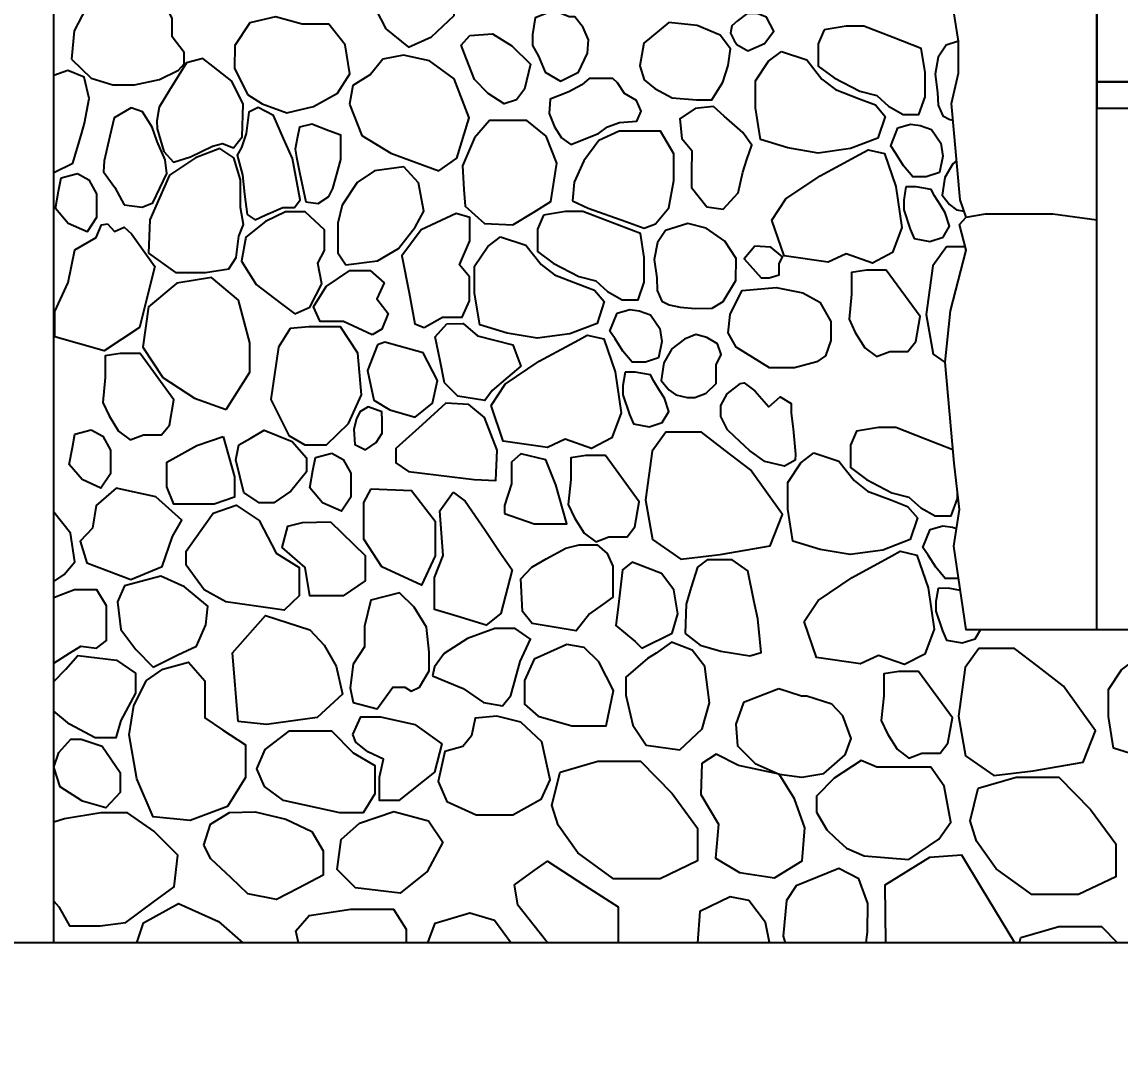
# Model space of a CAD drawing. Header units: millimetres. Extents: x -251401 to 377140, y -30451 to 275830.
# Drawn here: x 353983 to 356089, y -3142 to -1175 of the extents above; entities that cross this region are included whole.
import ezdxf

# ---------------------------------------------------------------- set-up
doc = ezdxf.new("R2010")
doc.units = ezdxf.units.MM
for name, color, linetype in [('0-S3', 3, 'Continuous'), ('0-S8', 8, 'Continuous'), ('A-DIMENSIONS', 30, 'Continuous'), ('A-DOORS', 2, 'Continuous'), ('A-HATCH', 8, 'Continuous'), ('A-WALL', 4, 'Continuous'), ('A-WINDOWS', 2, 'Continuous')]:
    doc.layers.add(name, color=color, linetype=linetype)
doc.styles.add('LEROY', font='simplex.shx')
doc.dimstyles.new('DIM100', dxfattribs={"dimscale": 0, "dimtxt": 220, "dimasz": 180, "dimexe": 220, "dimexo": 250, "dimgap": 1, "dimtad": 1, "dimtoh": 1, "dimlfac": 0.001, "dimzin": 1, "dimdsep": 46, "dimtxsty": 'LEROY', "dimblk1": 'ORIGIN', "dimblk2": 'ORIGIN', "dimsah": 1, "dimcen": 0.18, "dimclrd": 30, "dimclre": 30, "dimclrt": 7, "dimazin": 0, "dimtfac": 1, "dimtix": 1, "dimtmove": 1, "dimatfit": 3, "dimfxl": 1, "dimtvp": 1, "dimtolj": 2, "dimtzin": 0, "dimarcsym": 0})
pattern_1 = [(45, (-15600, 1290.144), (33.67596, 123.47852), [158.75, -31.75, 0, -31.75])]

# ---------------------------------------------------------------- blocks, each defined once
blk = doc.blocks.new('4H42H')
at = {"layer": 'A-HATCH'}
h = blk.add_hatch(dxfattribs=at)
h.set_pattern_fill('ANSI36', color=256, scale=20)
h.set_pattern_definition(pattern_1)
edge = h.paths.add_edge_path()
edge.add_line((-325, 914.5), (-325, 75))
edge.add_line((-325, 75), (-75, 75))
edge.add_line((-75, 75), (-75, 1019.7))
edge.add_arc((0, 491.7), 533.3, 98.084, 127.5443)
h = blk.add_hatch(dxfattribs=at)
h.set_pattern_fill('ANSI36', color=256, scale=20)
h.set_pattern_definition(pattern_1)
edge = h.paths.add_edge_path()
edge.add_line((325, 914.5), (325, 75))
edge.add_line((325, 75), (75, 75))
edge.add_line((75, 75), (75, 1019.7))
edge.add_arc((0, 491.7), 533.3, 52.4557, 81.916, ccw=False)
at = {"layer": 'A-WINDOWS'}
for points in [[(-400, 950), (-400, 0), (0, 0), (0, 1100, 0.181335)], [(400, 950), (400, 0), (0, 0), (0, 1100, -0.181335)], [(-325, 914.5), (-325, 75), (-75, 75), (-75, 1019.7, 0.129258)], [(325, 914.5), (325, 75), (75, 75), (75, 1019.7, -0.129258)]]:
    blk.add_lwpolyline(points, format="xyb", close=True, dxfattribs=at)
blk = doc.blocks.new('4H2H44THHHHGH')
at = {"layer": '0-S8', "color": 8}
for points in [[(637.1, 1752), (680.1, 1716.5), (724.5, 1736.7), (768, 1777.2), (768, 1842.8), (750.2, 1897.6), (704.8, 1937.1), (639.1, 1937.1), (611.9, 1916.3), (603.5, 1877.4), (613.9, 1835.4), (626.2, 1807.8), (617.4, 1788.5)], [(34.3, 1693.5), (71.6, 1657.1), (113, 1644.4), (154.5, 1644.4), (202.8, 1654.6), (239.2, 1672.3), (249.8, 1684.9), (249.8, 1706.3), (227.2, 1736.6), (227.2, 1772.3), (193.5, 1834.2), (150.7, 1858.2), (95.2, 1866.3), (69.8, 1846.9), (69.8, 1807.5), (39, 1748)], [(371.8, 1625.6), (399.9, 1607.9), (447.2, 1590.7), (497.9, 1602.7), (544.3, 1628.5), (567.9, 1665.4), (559, 1721.3), (527.4, 1760.6), (476.4, 1760.6), (425.4, 1774.5), (376, 1763), (347.5, 1719.7), (346.7, 1676.6)], [(958.9, 1786.7), (923.1, 1772.8), (917.9, 1740.9), (917.9, 1719.6), (929.3, 1699.5), (942.3, 1669), (972, 1651.6), (1006, 1669), (1023.5, 1704.8), (1025.7, 1730.5), (1015.2, 1754), (999.1, 1774.5), (988.2, 1774.5)], [(1331.3, 1709.3), (1363.2, 1723.9), (1380.9, 1747.4), (1367, 1774.3), (1349, 1781.1), (1329.5, 1781.1), (1311.5, 1767.2), (1300.4, 1757.3), (1297.9, 1743.7), (1304.7, 1729.1), (1309.7, 1722)], [(1234.1, 1758.3), (1179.8, 1763.9), (1131.7, 1724.4), (1123.9, 1680.6), (1132.4, 1653.8), (1152.9, 1637.6), (1186.1, 1619.2), (1232.7, 1615.7), (1261.7, 1615.7), (1282.9, 1649.6), (1293.5, 1681.4), (1297.7, 1713.1), (1277.9, 1739.9), (1277.9, 1739.9)], [(1477.5, 1750.1), (1466, 1723.2), (1466, 1680.4), (1496.5, 1657.8), (1545.5, 1632.2), (1578.2, 1623.9), (1600.7, 1603.6), (1628.6, 1587.7), (1659, 1587.7), (1671, 1621.2), (1671, 1668.4), (1663.5, 1714.3), (1610, 1735.1), (1553.3, 1757.1), (1519.9, 1757.1)], [(797.6, 1739.1), (841.5, 1742.4), (878.2, 1719.4), (914.4, 1683.8), (902.9, 1636.1), (887.5, 1615.9), (864, 1608.2), (833.3, 1627.9), (807, 1654.8), (791.1, 1695.3), (781.3, 1720.2)], [(1395.5, 1708.5), (1444, 1692.6), (1473.2, 1655.4), (1498.9, 1635.4), (1543.5, 1618.3), (1575.6, 1605.9), (1594.4, 1584), (1580.6, 1542.3), (1528, 1522.3), (1465.7, 1513.7), (1408, 1523.5), (1355.4, 1539.5), (1345.7, 1600.6), (1345.7, 1652), (1370.8, 1689.7)], [(197.8, 1575.5), (198.1, 1559.9), (210.9, 1516.5), (229.8, 1496.5), (262.3, 1506.6), (304.5, 1527.1), (323.6, 1532), (344.4, 1523.6), (361.4, 1544.9), (363.2, 1607.6), (341.3, 1651.3), (305.9, 1679.3), (285.7, 1695.2), (254.3, 1686.3), (222, 1633.9), (202, 1601.6)], [(566.9, 1607.3), (590.9, 1547.3), (646.5, 1513.5), (695, 1495.6), (738.2, 1479.6), (773, 1503.7), (796.5, 1581.1), (768.1, 1655.8), (720.7, 1690.1), (670.5, 1701), (631.2, 1693.9), (607.2, 1664.5), (573.4, 1643.3)], [(988, 1630.9), (952.1, 1616.7), (950.2, 1589.4), (960.1, 1564.1), (973.8, 1543), (991.7, 1530), (1044.4, 1551.1), (1061.7, 1564.1), (1084.6, 1572.1), (1118, 1574.6), (1126.7, 1593.8), (1117.4, 1614.2), (1094.5, 1627.8), (1080.9, 1648.2), (1072.2, 1656.3), (1045, 1656.3), (1027, 1656.3), (1012.8, 1644.5)], [(134.7, 1414.2), (169.7, 1410.2), (189.9, 1418.5), (216.9, 1474.4), (213.8, 1500.6), (198.4, 1535.9), (188.9, 1563.2), (170.2, 1592.9), (148.7, 1600.6), (115.9, 1581.2), (107.8, 1546.1), (96.7, 1498.9), (95.2, 1477.4), (117.4, 1447.6)], [(370.7, 1395.9), (386, 1385.8), (406.6, 1395), (439, 1409.5), (461.4, 1409.5), (472.5, 1424.1), (457.8, 1503.1), (440.7, 1541.6), (421.1, 1585.8), (391.7, 1601), (374.1, 1592.2), (369.2, 1550.9), (360.2, 1524.5), (351.7, 1509.3), (362.1, 1471.7), (365.6, 1435)], [(1229.9, 1598.9), (1200.4, 1579), (1204.4, 1541.6), (1223.5, 1518.6), (1222.7, 1476.4), (1222.7, 1447.8), (1252.2, 1410.4), (1284, 1406.4), (1312.6, 1437.5), (1321.4, 1477.2), (1329.4, 1501.1), (1338.5, 1528.5), (1321.4, 1552.8), (1285.6, 1584.6), (1265.2, 1602.7)], [(483.1, 1420.3), (507, 1416.8), (527.6, 1430.3), (535.2, 1445.8), (542.8, 1473.2), (550.6, 1501.4), (550.6, 1547.8), (527.6, 1556.5), (494.6, 1568.9), (471.1, 1563.5), (466.8, 1541.3), (462.8, 1521), (465.7, 1505.8), (471, 1477)], [(786.2, 1443.9), (789, 1411.6), (825.8, 1378.7), (880.4, 1375.9), (920.6, 1400.5), (953.4, 1420.5), (964.7, 1494.1), (944, 1545.9), (907.2, 1576), (835.8, 1576), (806.8, 1543.1), (783.9, 1489.1)], [(1618.8, 1562), (1643, 1568.9), (1661.4, 1566.2), (1683.1, 1558.9), (1701, 1532.5), (1704.7, 1507.8), (1698.3, 1476.2), (1673, 1467.8), (1647.7, 1467.8), (1629.8, 1489.3), (1615.1, 1512.5), (1605.1, 1527.3)], [(994.5, 1422.2), (1024.7, 1407.9), (1097, 1382.2), (1132.5, 1369.5), (1153.9, 1378.2), (1179.7, 1408.4), (1189.1, 1461.3), (1189.1, 1512.3), (1163.3, 1555.3), (1084.1, 1555.3), (1045, 1537.5), (1016.3, 1498.9), (998, 1457.9)], [(181.7, 1321.8), (233.3, 1284.5), (291.1, 1284.5), (335.9, 1292), (349.6, 1313.2), (354.7, 1354.3), (364.1, 1377), (358.2, 1409.5), (358.2, 1462.1), (345.3, 1504.4), (318.3, 1522.1), (272, 1504.8), (222.2, 1471.2), (203, 1427.7), (184.4, 1385.5)], [(1377.1, 1385.2), (1404.1, 1425.6), (1469.6, 1469.9), (1545.2, 1511.1), (1561.6, 1520), (1593.2, 1512.5), (1615.1, 1449.8), (1626.5, 1370.8), (1608.5, 1322.8), (1569.9, 1302.8), (1519.5, 1320.4), (1485.2, 1304.3), (1400.5, 1316.6)], [(45.4, 1474.2), (67.4, 1462.2), (82.1, 1435.5), (82.1, 1389.9), (63.8, 1362.7), (27.6, 1378.9), (3, 1407.7), (9.2, 1440.7), (14.1, 1465.9)], [(560.1, 1299.3), (620.9, 1307.1), (661.3, 1330.4), (692.9, 1371.7), (709.5, 1402.3), (699.7, 1456.8), (671, 1487.4), (615.1, 1479.6), (581.5, 1457.3), (552.8, 1413.5), (544.6, 1379.5), (544.6, 1322.6)], [(1634.1, 1448.7), (1630, 1423.6), (1630, 1405.1), (1642.6, 1367.9), (1650, 1349.8), (1680.3, 1344.2), (1705.4, 1352.4), (1717.9, 1373.4), (1709.5, 1399.2), (1700.2, 1414), (1689.3, 1431.5), (1682.9, 1443.9), (1653.7, 1449.1)], [(462.5, 1205.8), (490.9, 1218.4), (514.2, 1262.9), (506.6, 1302.9), (519.2, 1327.2), (519.2, 1366.6), (481.8, 1401), (444.3, 1401), (405.8, 1382.3), (368.4, 1352.5), (359.8, 1306.4), (388.1, 1261.9), (436.7, 1224.5)], [(710.1, 1179.5), (745.5, 1199), (783, 1199), (797.5, 1230.6), (797.5, 1276.3), (778.3, 1299.6), (798, 1345.4), (798, 1390), (771.6, 1397.7), (704.7, 1366.7), (667.6, 1316.5), (681.3, 1245.5), (692.7, 1186.5)], [(939, 1394.9), (927.5, 1368), (927.5, 1325.2), (958, 1302.7), (1007, 1277.1), (1039.7, 1268.7), (1062.2, 1248.4), (1090.1, 1232.5), (1120.5, 1232.5), (1132.4, 1266), (1132.4, 1313.3), (1124.9, 1359.2), (1071.5, 1379.9), (1014.8, 1401.9), (981.4, 1401.9)], [(103.3, 1378.1), (116.3, 1363.6), (134.8, 1371.4), (148.9, 1359), (194, 1296.4), (164.3, 1179.4), (96.6, 1134.5), (2.2, 1161.7), (2.2, 1209.7), (27.6, 1265.4), (40.2, 1328), (81.4, 1352.1), (91.6, 1376.2)], [(1173.1, 1365.2), (1157.8, 1342.5), (1151.5, 1309.7), (1156.2, 1274.4), (1157.3, 1250.1), (1166.2, 1229.5), (1180, 1222.6), (1201.1, 1218.4), (1230.2, 1215.8), (1262.4, 1216.3), (1284, 1229), (1308.3, 1269.6), (1308.9, 1311.3), (1286.7, 1344.6), (1251.3, 1369.9), (1215.9, 1378.9)], [(856.9, 1353.3), (905.5, 1337.4), (934.6, 1300.3), (960.4, 1280.3), (1005, 1263.1), (1037.1, 1250.8), (1055.8, 1228.9), (1042.1, 1187.1), (989.5, 1167.2), (927.2, 1158.6), (869.5, 1168.3), (816.9, 1184.3), (807.1, 1245.4), (807.1, 1296.8), (832.3, 1334.5)], [(1344.2, 1335.1), (1324, 1310.9), (1356.3, 1274.6), (1371.7, 1274.6), (1391.2, 1280), (1391.2, 1301.5), (1397.3, 1314.9), (1375.1, 1333.1)], [(610.7, 1165.3), (555.9, 1190.6), (510.7, 1190.6), (498.1, 1219), (522.4, 1257.6), (567.6, 1288.5), (606.7, 1288.5), (633.5, 1265.2), (619.3, 1234.2), (641.4, 1206), (629.2, 1176.4)], [(1537.1, 1169.8), (1555.4, 1140.4), (1577.7, 1123.4), (1603.2, 1133.2), (1637.8, 1133.2), (1652.9, 1152.2), (1661.3, 1200.5), (1596.6, 1289.4), (1558.7, 1289.4), (1529.9, 1284.8), (1529.9, 1243), (1525.1, 1195.4)], [(330.7, 1021.9), (376.1, 1093.4), (376.1, 1149.6), (354.4, 1231.4), (302.6, 1274.9), (236.1, 1264), (181.8, 1218.6), (170.9, 1141.3), (209.3, 1083.2), (270, 1043.6)], [(1385.2, 1256.2), (1436.4, 1245.7), (1468.8, 1227.6), (1489.9, 1190.7), (1489.9, 1154.6), (1480.1, 1125.2), (1463.6, 1113.2), (1420.6, 1101.9), (1372.4, 1101.9), (1340.8, 1121.5), (1308.5, 1141.4), (1293.3, 1168.9), (1297, 1204.3), (1312.1, 1234.4), (1320.1, 1250.4)], [(1080.3, 1206.9), (1104.5, 1213.7), (1122.9, 1211.1), (1144.5, 1203.7), (1162.4, 1177.4), (1166.1, 1152.6), (1159.8, 1121), (1134.5, 1112.6), (1109.2, 1112.6), (1091.3, 1134.2), (1076.6, 1157.4), (1066.6, 1172.1)], [(453.3, 1177.5), (430.8, 1141.7), (416.2, 1041.6), (450.8, 972.5), (481.2, 954.3), (523.1, 954.3), (564.9, 995.5), (590.4, 1050.1), (583.1, 1130.2), (549.8, 1180.5), (489.1, 1180.5)], [(753.7, 1186.1), (785.3, 1187), (812.9, 1163.3), (845.5, 1155.1), (880.4, 1146.3), (895.6, 1105.3), (870.6, 1083.8), (840.8, 1058.3), (826.8, 1039.4), (774.9, 1047.6), (749.4, 1073.4), (740.8, 1115.7), (731.6, 1161.2)], [(838.6, 1030), (865.6, 1070.5), (931.1, 1114.7), (1006.7, 1155.9), (1023, 1164.8), (1054.7, 1157.4), (1076.6, 1094.6), (1088, 1015.7), (1070, 967.6), (1031.4, 947.7), (981, 965.3), (946.7, 949.1), (862, 961.5)], [(1209.4, 1157), (1185.5, 1138.1), (1170.1, 1111.8), (1165.1, 1077.5), (1179.3, 1060), (1192.7, 1050), (1214.4, 1045.4), (1229.5, 1045.4), (1251.2, 1053.3), (1270.4, 1071.7), (1270, 1098.4), (1270, 1107.6), (1280.1, 1127.3), (1273, 1148.2), (1252.5, 1159.9), (1231.6, 1166.1)], [(620.6, 1146.1), (601.6, 1097), (613.7, 1040.2), (644.7, 1021.2), (692.9, 1007.4), (726.5, 1034.1), (735.7, 1077.4), (708.5, 1130.6), (662.5, 1143.3), (634.7, 1151.1)], [(106, 1010), (124.3, 980.7), (146.6, 963.7), (172, 973.5), (206.7, 973.5), (221.7, 992.4), (230.2, 1040.8), (165.5, 1129.6), (127.6, 1129.6), (98.8, 1125), (98.8, 1083.2), (93.9, 1035.7)], [(1095.6, 1093.5), (1091.5, 1068.4), (1091.5, 1050), (1104.1, 1012.7), (1111.5, 994.6), (1141.8, 989.1), (1166.9, 997.2), (1179.4, 1018.2), (1170.9, 1044.1), (1161.7, 1058.8), (1150.7, 1076.4), (1144.3, 1088.7), (1115.2, 1093.9)], [(1344.5, 1057.9), (1371.4, 1027.5), (1393.1, 1046.7), (1414.3, 1033.5), (1414.3, 1015), (1417.9, 985.2), (1422.1, 936.3), (1421.5, 925), (1401.2, 913.7), (1363.6, 922.6), (1334.4, 943.5), (1306.3, 969.7), (1292.1, 983), (1279.5, 1009), (1279.5, 1029.9), (1291.4, 1052), (1317.1, 1072.2), (1324.2, 1073.4)], [(751.7, 1034), (706.2, 992.8), (656.1, 947.4), (656.1, 919.8), (680.4, 903.5), (763.8, 893.2), (806, 888), (848, 886.3), (850.2, 944.1), (826.1, 1007.1), (795.9, 1031.8)], [(575.2, 984.2), (577.1, 955.1), (597.7, 944.8), (618.5, 958.9), (629.9, 976.5), (629.9, 1000.3), (629.3, 1017.6), (602.6, 1027), (586.9, 1017.9), (580.4, 1004.2)], [(72, 983.1), (94, 971.1), (108.7, 944.4), (108.7, 898.8), (90.4, 871.6), (54.2, 887.8), (29.6, 916.6), (35.9, 949.6), (40.7, 974.8)], [(324.7, 970.2), (346.4, 893.2), (346.4, 854.3), (307.4, 840.4), (230.4, 840.4), (216.5, 874.2), (216.5, 920.9), (274.5, 952.9)], [(376.7, 966.7), (403.5, 982.3), (457.2, 960.7), (484.9, 929.5), (484.9, 902.7), (454.6, 865.5), (421.7, 843), (394, 843), (364.6, 862.9), (349.2, 925.8), (355.2, 954.4)], [(1148.2, 772.8), (1202.6, 735.2), (1277.7, 744), (1373.7, 760.8), (1397.7, 820.7), (1336.1, 906.2), (1287.3, 943.8), (1242.1, 978.6), (1173.8, 978.6), (1147.4, 942.2), (1134.6, 848.7)], [(533.2, 938.5), (555.2, 926.5), (569.9, 899.8), (569.9, 854.2), (551.6, 827), (515.4, 843.2), (490.8, 872), (497.1, 905), (501.9, 930.2)], [(864.4, 822.5), (921.1, 803.1), (983.7, 803.1), (962.8, 877.6), (943.4, 925.9), (895.5, 937), (877.8, 921.5), (877.8, 879.6), (864.6, 838.4)], [(998.6, 814.7), (1016.9, 785.3), (1039.2, 768.3), (1064.6, 778.1), (1099.3, 778.1), (1114.3, 797), (1122.8, 845.4), (1058.1, 934.2), (1020.2, 934.2), (991.4, 929.6), (991.4, 887.8), (986.5, 840.3)], [(1457.3, 938.9), (1505.8, 923), (1535, 885.8), (1560.7, 865.8), (1605.3, 848.7), (1637.4, 836.3), (1656.2, 814.4), (1642.4, 772.7), (1589.8, 752.7), (1527.5, 744.1), (1469.8, 753.8), (1417.2, 769.8), (1407.5, 831), (1407.5, 882.4), (1432.6, 920.1)], [(147.8, 696.1), (207.8, 721), (227.5, 778.9), (245.4, 810.2), (195.7, 854.8), (119.8, 871.4), (81.5, 838.2), (74.5, 794.9), (50.3, 770), (63.7, 728)], [(608.6, 869.8), (685.7, 866.6), (731.3, 808), (731.3, 741.8), (705.2, 685.4), (629.1, 720.6), (594.5, 773.3), (594.5, 843.8)], [(765.9, 863.6), (789, 846.7), (827, 790.9), (857, 746.7), (878.8, 714.6), (857.5, 631), (829.1, 608.8), (773.2, 625.7), (730, 638.7), (730.1, 700.4), (746.9, 742.5), (740.6, 827.9)], [(288.2, 676.3), (254.2, 723.5), (254.2, 750.9), (305.8, 823.4), (349.8, 838.8), (393.7, 809.1), (426.7, 746.5), (470.6, 719.1), (470.6, 665.3), (442.1, 637.8), (330, 653.2)], [(530.9, 806.6), (597.2, 742.3), (597.2, 693.6), (555.2, 665.3), (490.9, 665.3), (482, 719.5), (438.1, 757.9), (449.1, 798.3), (477.2, 805.8)], [(898.6, 634.8), (895.4, 697.5), (916.6, 720.2), (944.5, 735.6), (981.7, 756.2), (1007.4, 762.6), (1042.2, 762.6), (1061, 746.3), (1071.8, 721.9), (1071.8, 662.4), (1053.3, 649.1), (1027.5, 630.6), (1001.8, 598.1), (959.5, 605.1), (917.3, 612)], [(1438.9, 615.6), (1465.9, 656), (1531.4, 700.3), (1607, 741.5), (1623.4, 750.4), (1655.1, 742.9), (1676.9, 680.1), (1688.4, 601.2), (1670.3, 553.2), (1631.7, 533.2), (1581.3, 550.8), (1547, 534.6), (1462.4, 547)], [(1127.5, 564.5), (1186.2, 593.4), (1196.9, 630.5), (1189.1, 676.8), (1165.6, 708.1), (1109.2, 729.5), (1090.8, 714.6), (1082.3, 643.5), (1078.1, 608), (1114.9, 577.3)], [(1210.7, 592.7), (1239.8, 570.3), (1279, 558.7), (1335.1, 550.3), (1356.8, 556.3), (1350.2, 621.1), (1342.8, 655.8), (1330.7, 712.7), (1301.1, 733.9), (1253.1, 733.9), (1234.5, 720.2), (1222.6, 681.7), (1212.5, 649)], [(190.5, 528.2), (238.1, 552), (273.9, 568.6), (291.9, 609.4), (295.6, 645.2), (250.5, 682.1), (205, 702.7), (135.5, 684), (122.1, 653.3), (128.8, 600.7), (157.5, 562.3)], [(574, 460.4), (619.9, 448.2), (650.2, 489.9), (673.1, 489.9), (685.3, 482.3), (701.5, 490), (719.7, 521.2), (719.7, 557.2), (714.8, 605), (691.3, 643), (663, 670.5), (608, 656.8), (596.2, 607), (596.2, 567.4), (574, 534.2), (568.3, 488.9)], [(353.9, 424.4), (342.7, 555.6), (405.9, 627.3), (491.3, 600.1), (518.5, 570.4), (541.7, 530.3), (553.9, 476.4), (505.2, 432.1), (407.7, 418.2)], [(726.3, 511.8), (785.2, 487.6), (823.9, 460.5), (860.3, 454.1), (876.4, 473.8), (894.3, 539), (914, 582.2), (884.5, 602.4), (845.8, 602.4), (793.4, 583.1), (748.8, 554.3), (730.1, 528.7)], [(984, 571.5), (921, 543.5), (902.4, 502.6), (902.4, 457.5), (928.9, 434.6), (993.4, 416), (1059.3, 416), (1073.7, 483.3), (1045, 538.5), (1017.3, 565.7)], [(1138.6, 545.1), (1097.1, 509.4), (1097.1, 474.4), (1110.7, 417.2), (1135.8, 378.6), (1200.8, 370), (1243.7, 410), (1257.3, 460.1), (1248.7, 529.4), (1224.4, 560.8), (1184.4, 576.5), (1155.1, 555.1)], [(1748.5, 358.3), (1802.9, 320.8), (1878.1, 329.6), (1974, 346.3), (1998, 406.3), (1936.4, 491.8), (1887.6, 529.3), (1842.5, 564.1), (1774.1, 564.1), (1747.7, 527.7), (1734.9, 434.2)], [(177.7, 502.4), (209.1, 524.7), (258.6, 538), (289.4, 501.8), (289.4, 431.2), (323.8, 408.3), (367.6, 379.1), (367.6, 317.1), (332.9, 261), (261.6, 234.5), (190.4, 241.7), (159.6, 314.1), (144.5, 398.6), (153.5, 454.7)], [(2072.5, 541.7), (2121, 525.8), (2150.2, 488.7), (2175.9, 468.7), (2220.5, 451.5), (2252.6, 439.2), (2271.4, 417.3), (2257.7, 375.6), (2205.1, 355.6), (2142.8, 347), (2085, 356.7), (2032.4, 372.7), (2022.7, 433.8), (2022.7, 485.2), (2047.9, 523)], [(1598.9, 400.2), (1617.3, 370.8), (1639.5, 353.8), (1665, 363.6), (1699.6, 363.6), (1714.7, 382.6), (1723.2, 430.9), (1658.4, 519.8), (1620.5, 519.8), (1591.8, 515.2), (1591.8, 473.4), (1586.9, 425.8)], [(1390.2, 486.5), (1322.6, 460.7), (1307.8, 419), (1310.9, 377.8), (1345.3, 343.4), (1390.8, 323.2), (1434.5, 317.6), (1476.9, 324.4), (1517.4, 360), (1529.1, 391.3), (1513.1, 434.9), (1492.2, 457.1), (1444.3, 472.4), (1433.8, 472.4)], [(573.5, 399.3), (588.9, 433.2), (626.7, 433.2), (692.1, 418.5), (744, 381.3), (729.9, 326.9), (662, 272.4), (624.8, 272.4), (624.8, 317.3), (632, 351.7), (602.3, 365.7), (579.3, 384.6)], [(784.4, 376), (749.8, 366.5), (737, 309), (753.7, 270.6), (809.9, 245.1), (880.3, 245.1), (935.3, 275.7), (951.9, 312.2), (935.9, 385), (895.6, 422.7), (849.6, 434.2), (808.1, 430.2), (801.3, 396.5)], [(403.9, 299.6), (389.1, 333.6), (405.7, 370.5), (451.8, 406.4), (508.9, 406.4), (532.8, 406.4), (574.3, 364), (615.7, 340.1), (615.7, 285.8), (593.6, 248.9), (548.5, 248.9), (440.7, 272.9)], [(9.4, 364.4), (32.4, 390.3), (52.5, 390.3), (92.5, 377), (127.2, 326.5), (127.2, 288), (100, 258.8), (55.2, 271.3), (12.4, 298.9), (-0.1, 336.4)], [(1270.5, 361.7), (1242.6, 343.4), (1240.8, 284.1), (1274.9, 227.4), (1268.8, 162), (1315, 135), (1382.2, 124.5), (1435.4, 156.8), (1440.6, 220.4), (1420.6, 276.2), (1390.8, 323.2), (1313.3, 339.9)], [(970.8, 326.9), (1043.6, 347.9), (1125.4, 347.9), (1186.1, 286.1), (1234.7, 219.9), (1234.7, 157), (1162.9, 122.8), (1073.5, 122.8), (1005, 172.4), (967.4, 225.4), (955.3, 264)], [(1554.3, 166.6), (1639.9, 159.7), (1697.6, 198.4), (1720.5, 231.3), (1707.6, 299.9), (1681.7, 336.7), (1621, 336.7), (1578.2, 336.7), (1548.3, 349.6), (1496.6, 315.8), (1462.8, 281), (1462.8, 250.2), (1482.7, 216.3), (1498.6, 201.4), (1520.2, 181.2)], [(1772.9, 296.5), (1845.8, 317.4), (1927.5, 317.4), (1988.2, 255.6), (2036.8, 189.4), (2036.8, 126.5), (1965, 92.3), (1875.6, 92.3), (1807.1, 141.9), (1769.6, 194.9), (1757.4, 233.5)], [(287.9, 187.1), (300.8, 227.1), (337, 249.5), (386.4, 251.2), (445, 236.8), (495, 213.3), (516.9, 176.5), (516.9, 129.5), (469.2, 104.8), (427.4, 83.1), (372.1, 93.9), (339.9, 124.3), (301.5, 160.6)], [(551.4, 198.2), (586.4, 229.1), (652.4, 251.8), (718.4, 233.5), (746, 193), (716.3, 136.6), (664.1, 95.3), (578.7, 105.5), (543.2, 140.2)]]:
    blk.add_lwpolyline(points, close=True, dxfattribs=at)
for points in [[(1734.8, 1727.8), (1711.6, 1720.3), (1696.3, 1697.6), (1690, 1664.9), (1694.7, 1629.5), (1695.8, 1605.3), (1704.8, 1584.7), (1718.5, 1577.8), (1724.7, 1576.6)], [(0, 1476.4), (36.5, 1494.4), (53.8, 1552.1), (58.7, 1570.7), (68, 1618.5), (58.5, 1659.3), (27.2, 1671.6), (0, 1662.2)], [(1731.6, 1499.3), (1724.1, 1493.3), (1708.6, 1467), (1703.6, 1432.7), (1717.8, 1415.2), (1731.2, 1405.1), (1746.1, 1402)], [(1748.3, 1333.7), (1712.3, 1333.7), (1685.9, 1297.3), (1673.1, 1203.9), (1686.7, 1127.9), (1709.6, 1112.1)], [(1724.4, 945.1), (1671.8, 965.5), (1615.1, 987.5), (1581.7, 987.5), (1539.3, 980.5), (1527.9, 953.5), (1527.9, 910.7), (1558.3, 888.2), (1607.3, 862.6), (1640, 854.2), (1662.6, 833.9), (1690.4, 818.1), (1720.8, 818.1), (1732.8, 851.6), (1732.8, 865.7)], [(0, 692.5), (19.8, 705.8), (40.7, 730.2), (32.2, 785), (0, 825.6)], [(1735.4, 698.3), (1734.8, 698.1), (1709.6, 698.1), (1691.6, 719.7), (1676.9, 742.9), (1666.9, 757.6), (1680.6, 792.4), (1704.8, 799.2), (1723.3, 796.6), (1731.3, 793.9)], [(0, 535.8), (30, 554.9), (51.8, 568.8), (82.2, 564.8), (100.8, 579.3), (100.8, 611.8), (100.8, 646), (82.8, 676.8), (39.9, 676.8), (12.6, 666.3), (0, 661.4)], [(1738.8, 675.3), (1715.5, 679.5), (1695.9, 679.1), (1691.8, 654), (1691.8, 635.5), (1704.4, 598.2), (1711.8, 580.2), (1742.1, 574.6), (1767.2, 582.7), (1777.5, 600)], [(0, 500.6), (22.9, 524.5), (46, 550.8), (120.5, 541.7), (156.9, 516.5), (156.9, 478.6), (128.5, 426), (118.9, 392.8), (79.2, 392.8), (29.9, 419), (0, 443.8)], [(0, 79.7), (9.8, 69), (30.4, 32.6), (89.1, 32.6), (137.9, 39), (190.8, 77.8), (231, 107.2), (237.8, 167.7), (192, 214), (141.5, 249.3), (90.3, 249.3), (20.4, 237.5), (0, 231)], [(948.4, 0), (943.1, 5.3), (890.1, 71.9), (883.3, 111.1), (921.5, 138.6), (946.6, 156.5), (1018.5, 110.1), (1082.5, 68.9), (1082.5, 1.4), (1080.6, 0)], [(1843.1, 0), (1779, 105.3), (1741.1, 167.7), (1679.5, 163.2), (1593.8, 110.3), (1594.9, 0)], [(1557.9, 0), (1560.4, 21.2), (1561.4, 75), (1543.8, 122.8), (1505.6, 142.4), (1423.5, 109.2), (1404.9, 80.8), (1399, 12.4), (1402.9, 0)], [(1372.4, 0), (1372.4, 0.3), (1365.1, 38.8), (1332.7, 80.9), (1297.2, 88.3), (1239.1, 60.2), (1234.6, 0)], [(159.4, 0), (172, 38.2), (239.2, 75.1), (315.7, 40.7), (362.7, 0)], [(469.3, 0), (464.5, 23.2), (489.8, 52.5), (569.8, 64.2), (651.8, 64.2), (676.1, 26.2), (676.1, 0)], [(717.3, 0), (731.7, 37.7), (797.6, 57.4), (844.9, 43.2), (877.3, 0)], [(1852.2, 0), (1854.7, 10.2), (1927.6, 31.2), (2009.3, 31.2), (2040, 0)], [(24.8, 0), (0, 0)]]:
    blk.add_lwpolyline(points, dxfattribs=at)
blk = doc.blocks.new('USER ARROW 100')
at = {"layer": 'A-DIMENSIONS'}
for q in [(-200, 0), (200, 0)]:
    blk.add_line((0, 0), q, dxfattribs=at)
for points in [[(0, 0), (0, 200)], [(0, 0), (0, -200)]]:
    blk.add_lwpolyline(points, dxfattribs=at)
blk.add_circle((0, 0), 90, dxfattribs=at)
blk = doc.blocks.new('*D191')
at = {"layer": 'A-DIMENSIONS', "color": 30, "transparency": 16777216}
for p, q in [((353794.5, 3059.9), (350433, 3059.9)), ((350433, -2939.1), (350433, 3058.9)), ((353794.5, -2940.1), (350433, -2940.1))]:
    blk.add_line(p, q, dxfattribs=at)
at = {"layer": 'Defpoints', "color": 0, "transparency": 16777216}
for p in [(350433, 3059.9), (354044.5, 3059.9), (354044.5, -2940.1)]:
    blk.add_point(p, dxfattribs=at)
at = {"layer": 'A-DIMENSIONS', "color": 30, "transparency": 16777216}
for p, rotation in [((350433, 3059.9), 90), ((350433, -2940.1), 270)]:
    blk.add_blockref('USER ARROW 100', p, dxfattribs=dict(at, rotation=rotation))
at = {"layer": 'A-DIMENSIONS', "color": 7, "transparency": 16777216, "insert": (350223, 59.9), "char_height": 220, "attachment_point": 5, "rotation": 90, "style": 'LEROY'}
blk.add_mtext('\\A2;6.00 METERS', dxfattribs=at)
blk = doc.blocks.new('*D192')
at = {"layer": 'A-DIMENSIONS', "color": 30, "transparency": 16777216}
for p, q in [((351433, -2339.1), (351433, -2338.1)), ((353794.5, -2340.1), (351433, -2340.1)), ((351433, -2940.1), (351433, -2340.1)), ((353794.5, -2940.1), (351433, -2940.1)), ((351433, -2941.1), (351433, -2942.1))]:
    blk.add_line(p, q, dxfattribs=at)
at = {"layer": 'Defpoints', "color": 0, "transparency": 16777216}
for p in [(351433, -2340.1), (354044.5, -2340.1), (354044.5, -2940.1)]:
    blk.add_point(p, dxfattribs=at)
at = {"layer": 'A-DIMENSIONS', "color": 30, "transparency": 16777216}
for p, rotation in [((351433, -2340.1), 270), ((351433, -2940.1), 90)]:
    blk.add_blockref('USER ARROW 100', p, dxfattribs=dict(at, rotation=rotation))
at = {"layer": 'A-DIMENSIONS', "color": 7, "transparency": 16777216, "insert": (351223, -2640.1), "char_height": 220, "attachment_point": 5, "rotation": 90, "style": 'LEROY'}
blk.add_mtext('\\A2;0.60', dxfattribs=at)
blk = doc.blocks.new('*D193')
at = {"layer": 'A-DIMENSIONS', "color": 30, "transparency": 16777216}
for p, q in [((353794.5, 159.9), (351433, 159.9)), ((351433, 158.9), (351433, -2339.1)), ((353794.5, -2340.1), (351433, -2340.1))]:
    blk.add_line(p, q, dxfattribs=at)
at = {"layer": 'Defpoints', "color": 0, "transparency": 16777216}
for p in [(354044.5, 159.9), (351433, -2340.1), (354044.5, -2340.1)]:
    blk.add_point(p, dxfattribs=at)
at = {"layer": 'A-DIMENSIONS', "color": 30, "transparency": 16777216}
for p, rotation in [((351433, 159.9), 90), ((351433, -2340.1), 270)]:
    blk.add_blockref('USER ARROW 100', p, dxfattribs=dict(at, rotation=rotation))
at = {"layer": 'A-DIMENSIONS', "color": 7, "transparency": 16777216, "insert": (351223, -1090.1), "char_height": 220, "attachment_point": 5, "rotation": 90, "style": 'LEROY'}
blk.add_mtext('\\A2;2.50', dxfattribs=at)
blk = doc.blocks.new('*D194')
at = {"layer": 'A-DIMENSIONS', "color": 30, "transparency": 16777216}
for p, q in [((353794.5, 159.9), (350933, 159.9)), ((350933, -2939.1), (350933, 158.9)), ((353794.5, -2940.1), (350933, -2940.1))]:
    blk.add_line(p, q, dxfattribs=at)
at = {"layer": 'Defpoints', "color": 0, "transparency": 16777216}
for p in [(350933, 159.9), (354044.5, 159.9), (354044.5, -2940.1)]:
    blk.add_point(p, dxfattribs=at)
at = {"layer": 'A-DIMENSIONS', "color": 30, "transparency": 16777216}
for p, rotation in [((350933, 159.9), 90), ((350933, -2940.1), 270)]:
    blk.add_blockref('USER ARROW 100', p, dxfattribs=dict(at, rotation=rotation))
at = {"layer": 'A-DIMENSIONS', "color": 7, "transparency": 16777216, "insert": (350723, -1390.1), "char_height": 220, "attachment_point": 5, "rotation": 90, "style": 'LEROY'}
blk.add_mtext('\\A2;3.10', dxfattribs=at)
blk = doc.blocks.new('*D190')
at = {"layer": 'A-DIMENSIONS', "color": 30, "transparency": 16777216}
for p, q in [((351933, -2739.1), (351933, -2738.1)), ((353794.5, -2740.1), (351933, -2740.1)), ((351933, -2940.1), (351933, -2740.1)), ((353794.5, -2940.1), (351933, -2940.1)), ((351933, -2941.1), (351933, -2942.1))]:
    blk.add_line(p, q, dxfattribs=at)
at = {"layer": 'Defpoints', "color": 0, "transparency": 16777216}
for p in [(351933, -2740.1), (354044.5, -2740.1), (354044.5, -2940.1)]:
    blk.add_point(p, dxfattribs=at)
at = {"layer": 'A-DIMENSIONS', "color": 30, "transparency": 16777216}
for p, rotation in [((351933, -2740.1), 270), ((351933, -2940.1), 90)]:
    blk.add_blockref('USER ARROW 100', p, dxfattribs=dict(at, rotation=rotation))
at = {"layer": 'A-DIMENSIONS', "color": 7, "transparency": 16777216, "insert": (351723, -2840.1), "char_height": 220, "attachment_point": 5, "rotation": 90, "style": 'LEROY'}
blk.add_mtext('\\A2;0.20', dxfattribs=at)

msp = doc.modelspace()

# ---------------------------------------------------------------- linework, layer by layer
at = {"layer": '0-S3', "color": 3}
msp.add_line((377139.5, -2940.144), (-19812.5, -2940.144), dxfattribs=at)
at = {"layer": 'A-DOORS', "color": 1}
msp.add_lwpolyline([(356044.5, -1340.144), (356844.5, -1340.144), (356844.5, -1290.144), (356044.5, -1290.144)], close=True, dxfattribs=at)
at = {"layer": 'A-WALL'}
msp.add_lwpolyline([(354044.5, 959.856), (354444.5, 959.856), (354444.5, 159.856), (361644.5, 159.856), (361644.5, 959.856), (362044.5, 959.856), (362044.5, -2940.144), (354044.5, -2940.144)], close=True, dxfattribs=at)
msp.add_lwpolyline([(356044.5, -340.144, -0.375), (356844.5, -340.144), (356844.5, -2340.144), (356044.5, -2340.144)], format="xyb", close=True, dxfattribs=at)
at = {"layer": 'A-WALL', "color": 1}
for points in [[(355794.5, -1549.381), (355782.95, -1516.416), (355766.278, -1331.431), (355779.314, -1273.66), (355779.314, -1212.294), (355763.364, -1111.079), (355760.794, -861.375), (355771.775, -782.556), (355776.825, -766.632), (355794.5, -750.792), (355906.66, -771.086), (356008.931, -761.514), (356044.5, -761.514)], [(356044.5, -2340.144), (355794.5, -2340.144), (355770.716, -2180.168), (355781.324, -2109.948), (355771.193, -2021.136), (355754.031, -1827.026), (355764.185, -1728.674), (355794.5, -1612.803), (355781.32, -1563.21), (355794.5, -1549.381), (355831.368, -1543.174), (355960.276, -1543.174), (356044.5, -1554.451)]]:
    msp.add_lwpolyline(points, dxfattribs=at)

# ---------------------------------------------------------------- block references
at = {"layer": 'A-WALL'}
msp.add_blockref('4H2H44THHHHGH', (354044.5, -2940.144), dxfattribs=at)
at = {"layer": 'A-WINDOWS'}
msp.add_blockref('4H42H', (356444.5, -1290.144), dxfattribs=at)

# ---------------------------------------------------------------- dimensions: what is measured, and where the dimension line sits
at = {"layer": 'A-DIMENSIONS'}
dim = msp.add_linear_dim(base=(350433, 3059.856), p1=(354044.5, -2940.144), p2=(354044.5, 3059.856), angle=90, text='<> METERS', dimstyle='DIM100', override={"dimscale": 1, "dimasz": 1, "dimexe": 0, "dimgap": 100, "dimblk1": 'USER ARROW 100', "dimblk2": 'USER ARROW 100', "dimlwd": 65535, "dimlwe": 65535}, dxfattribs=at)
dim.commit()
dim.dimension.update_dxf_attribs({"geometry": '*D191', "text_midpoint": (350223, 59.856)})
for base, p1, p2, angle, picture, middle in [((350933, 159.856), (354044.5, -2940.144), (354044.5, 159.856), 90, '*D194', (350723, -1390.144)), ((351433, -2340.144), (354044.5, 159.856), (354044.5, -2340.144), 270, '*D193', (351223, -1090.144)), ((351433, -2340.144), (354044.5, -2940.144), (354044.5, -2340.144), 90, '*D192', (351223, -2640.144)), ((351933, -2740.144), (354044.5, -2940.144), (354044.5, -2740.144), 90, '*D190', (351723, -2840.144))]:
    dim = msp.add_linear_dim(base=base, p1=p1, p2=p2, angle=angle, dimstyle='DIM100', override={"dimscale": 1, "dimasz": 1, "dimexe": 0, "dimgap": 100, "dimblk1": 'USER ARROW 100', "dimblk2": 'USER ARROW 100', "dimlwd": 65535, "dimlwe": 65535}, dxfattribs=at)
    dim.commit()
    dim.dimension.update_dxf_attribs({"geometry": picture, "text_midpoint": middle})

doc.saveas('drawing.dxf')
